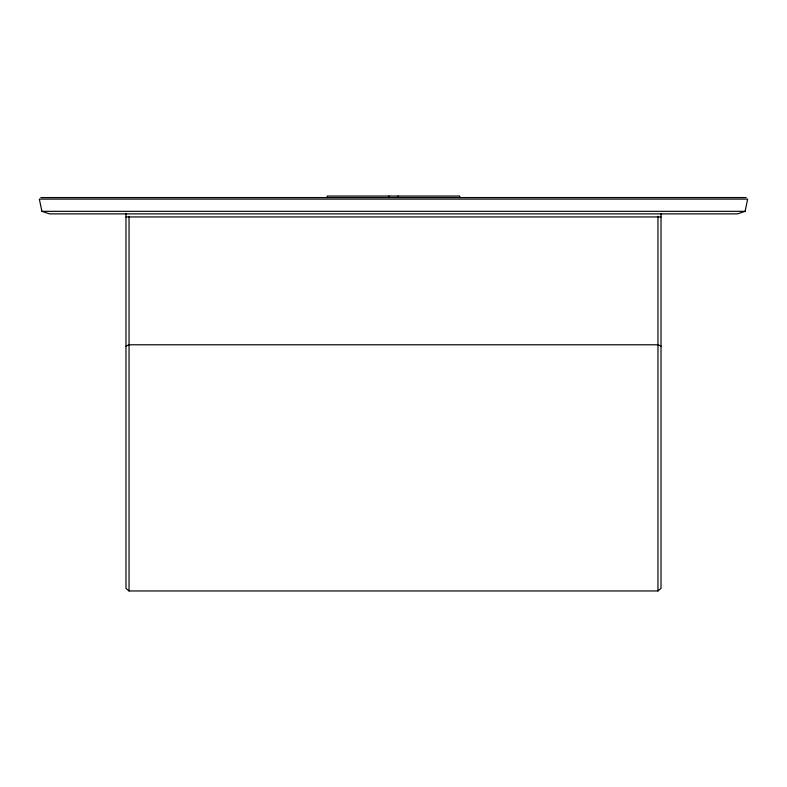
<?xml version="1.0" encoding="UTF-8"?>
<svg xmlns="http://www.w3.org/2000/svg" width="787" height="787" viewBox="0 0 787 787"><rect width="100%" height="100%" fill="white"/><g stroke="black" fill="none" stroke-linecap="round" stroke-linejoin="round"><path stroke-width="1.18" d="M745.102 211.329L747.65 199.101L39.35 199.101L41.898 211.329L49.542 213.877L737.458 213.877L745.102 211.329L41.898 211.329M125.979 213.877L125.979 588.41L129.038 590.958L657.962 590.958L661.021 588.41L661.021 213.877M125.979 346.103L129.038 344.785L657.962 344.785L661.021 346.103M125.979 216.937L661.021 216.937M746.125 197.547L40.875 197.567M657.962 216.327L657.962 590.958M459.746 197.567L459.746 196.042L327.254 196.042L327.254 197.567M398.084 196.042L398.084 197.567M388.916 196.042L388.916 197.567M129.038 216.327L129.038 590.958"/></g></svg>
